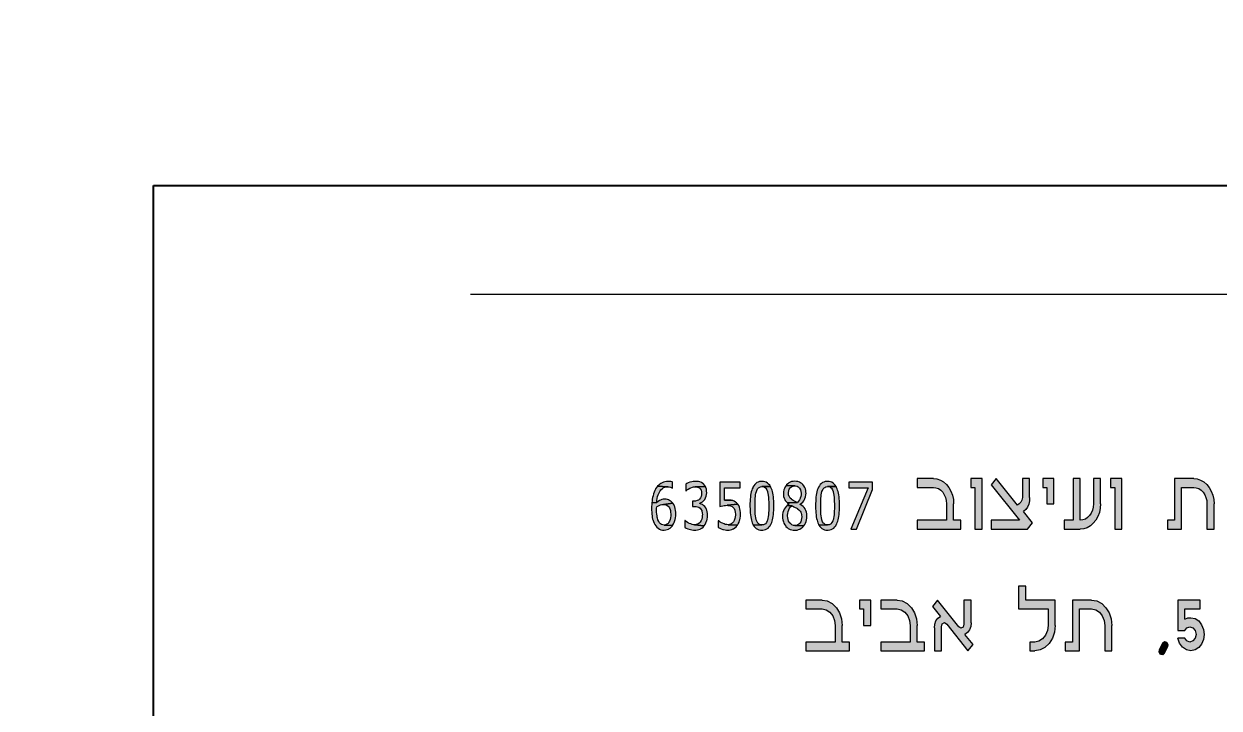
# Model space of a CAD drawing. Header units: millimetres. Extents: x 6676 to 14342, y 3639 to 5293.
# Drawn here: x 7566.7 to 7676, y 4637.3 to 4699.8 of the extents above; entities that cross this region are included whole.
import ezdxf

# ---------------------------------------------------------------- set-up
doc = ezdxf.new("R2010")
doc.units = ezdxf.units.MM
doc.layers.add('1 - bed panels', color=170, linetype='Continuous', lineweight=9)
doc.layers.add('A-VIEW-30', color=6, linetype='Continuous', lineweight=15)
doc.layers.add('A-dim-work', color=8, linetype='Continuous')
doc.layers.add('TEXT', color=14, linetype='Continuous')

# ---------------------------------------------------------------- blocks, each defined once
blk = doc.blocks.new('A$C70B91C7D')
at = {"layer": 'TEXT', "true_color": 0x311916}
for points in [[(0.5984, -0.5562), (0.5972, -0.5558), (0.5928, -0.5548), (0.5903, -0.5545), (0.5858, -0.5543), (0.585, -0.5543), (0.5803, -0.5546), (0.5758, -0.5553), (0.5716, -0.5565), (0.5676, -0.5581), (0.5638, -0.5601), (0.561, -0.562), (0.5574, -0.5651), (0.554, -0.5685), (0.5838, -0.5703), (0.5877, -0.5705), (0.5919, -0.5714), (0.594, -0.5721), (0.5978, -0.574), (0.5984, -0.574)], [(0.6928, -0.5655), (0.6894, -0.5618), (0.6874, -0.5602), (0.6835, -0.5577), (0.6794, -0.5559), (0.6753, -0.5548), (0.6709, -0.5542), (0.6661, -0.554), (0.6635, -0.5541), (0.6592, -0.5545), (0.6548, -0.5554), (0.6503, -0.5566), (0.6494, -0.5569), (0.6446, -0.5587), (0.6405, -0.5606), (0.6371, -0.5626), (0.6371, -0.5822), (0.6381, -0.5822), (0.639, -0.5814), (0.6428, -0.5784), (0.6448, -0.577), (0.649, -0.5745), (0.6526, -0.5728), (0.6569, -0.5713), (0.6605, -0.5705), (0.6649, -0.5701), (0.6955, -0.5697)], [(0.7986, -0.5569), (0.7378, -0.5569), (0.7378, -0.6283), (0.7386, -0.6281), (0.7426, -0.6271), (0.7475, -0.6261), (0.7509, -0.6255), (0.7553, -0.6251), (0.7597, -0.6249), (0.7912, -0.6216), (0.7879, -0.618), (0.7845, -0.6152), (0.7806, -0.6127), (0.7766, -0.6111), (0.7756, -0.6108), (0.7521, -0.61), (0.7521, -0.5732), (0.7986, -0.5732)], [(0.8757, -0.5569), (0.8718, -0.5554), (0.8674, -0.5544), (0.8627, -0.5541), (0.8606, -0.5541), (0.856, -0.5548), (0.8519, -0.556), (0.848, -0.5578), (0.8445, -0.5603), (0.8414, -0.5634), (0.8385, -0.5671), (0.836, -0.5714), (0.8354, -0.5727), (0.8339, -0.5764), (0.8325, -0.5804), (0.8313, -0.5849), (0.8302, -0.5897), (0.8293, -0.5948), (0.8286, -0.6004), (0.8281, -0.6063), (0.8276, -0.6126), (0.8274, -0.6193), (0.8273, -0.6264), (0.8273, -0.628), (0.8275, -0.6349), (0.8277, -0.6414), (0.8282, -0.6475), (0.8288, -0.6534), (0.8295, -0.6588), (0.8305, -0.6639), (0.8316, -0.6686), (0.8328, -0.673), (0.8343, -0.677), (0.8359, -0.6806), (0.8372, -0.6832), (0.8627, -0.683), (0.8602, -0.6829), (0.8559, -0.6816), (0.8524, -0.6791), (0.8509, -0.6775), (0.8482, -0.6734), (0.8462, -0.6681), (0.8459, -0.6669), (0.8447, -0.6619), (0.8437, -0.6564), (0.8432, -0.6507), (0.8431, -0.6489), (0.8428, -0.644), (0.8426, -0.6386), (0.8425, -0.6327), (0.8424, -0.6264), (0.8424, -0.6238), (0.8425, -0.6179), (0.8427, -0.6123), (0.8429, -0.607), (0.8432, -0.602), (0.8434, -0.5999), (0.8441, -0.5939), (0.8451, -0.5887), (0.8463, -0.5841), (0.8473, -0.5812), (0.8497, -0.5766), (0.8526, -0.5731), (0.8542, -0.5718), (0.8581, -0.57), (0.8627, -0.5695), (0.8883, -0.5694), (0.8857, -0.5654), (0.8827, -0.5619), (0.8794, -0.5591)], [(0.9809, -0.5605), (0.9773, -0.558), (0.9735, -0.5562), (0.9693, -0.5548), (0.9647, -0.554), (0.9599, -0.5537), (0.9552, -0.554), (0.9508, -0.5549), (0.9466, -0.5563), (0.9428, -0.5584), (0.9392, -0.561), (0.9359, -0.5641), (0.9342, -0.5661), (0.9598, -0.5674), (0.9623, -0.5676), (0.9667, -0.5685), (0.9705, -0.5706), (0.9737, -0.5737), (0.9742, -0.5744), (0.9767, -0.5788), (0.9781, -0.5837), (0.9786, -0.5892), (0.9785, -0.5939), (0.9777, -0.5993), (0.9763, -0.6042), (0.9762, -0.6047), (0.9741, -0.6089), (0.9713, -0.613), (0.9676, -0.617), (0.9384, -0.6176), (0.9425, -0.6209), (0.9425, -0.6215), (0.9414, -0.6222), (0.9375, -0.6252), (0.9515, -0.6262), (0.9529, -0.6269), (0.9571, -0.6291), (0.961, -0.631), (0.9641, -0.6326), (0.9677, -0.6348), (0.9679, -0.6349), (0.9724, -0.6384), (0.9758, -0.6418), (0.9781, -0.6451), (0.9792, -0.6476), (0.9803, -0.6526), (0.9807, -0.6586), (0.9804, -0.6639), (0.9794, -0.6692), (0.9776, -0.6738), (0.9751, -0.6778), (0.9725, -0.6805), (0.9688, -0.6829), (0.9647, -0.6844), (0.9601, -0.6848), (0.9864, -0.6858), (0.9893, -0.6818), (0.9918, -0.6774), (0.9936, -0.6727), (0.995, -0.6678), (0.9957, -0.6625), (0.996, -0.6569), (0.996, -0.6564), (0.9957, -0.6504), (0.9947, -0.6451), (0.9931, -0.6403), (0.991, -0.636), (0.9904, -0.6352), (0.9877, -0.6315), (0.9845, -0.6282), (0.9807, -0.6251), (0.9763, -0.6223), (0.9763, -0.6217), (0.9801, -0.619), (0.9835, -0.6157), (0.9864, -0.6118), (0.9889, -0.6075), (0.9902, -0.6046), (0.9919, -0.5994), (0.9929, -0.5942), (0.9933, -0.589), (0.9932, -0.587), (0.9926, -0.5815), (0.9915, -0.5765), (0.9897, -0.5718), (0.9873, -0.5675), (0.9842, -0.5636), (0.9841, -0.5635)], [(1.07, -0.5569), (1.066, -0.5554), (1.0617, -0.5544), (1.057, -0.5541), (1.0548, -0.5541), (1.0503, -0.5548), (1.0461, -0.556), (1.0423, -0.5578), (1.0388, -0.5603), (1.0356, -0.5634), (1.0328, -0.5671), (1.0303, -0.5714), (1.0297, -0.5727), (1.0281, -0.5764), (1.0267, -0.5804), (1.0255, -0.5849), (1.0245, -0.5897), (1.0236, -0.5948), (1.0228, -0.6004), (1.0223, -0.6063), (1.0219, -0.6126), (1.0216, -0.6193), (1.0216, -0.6264), (1.0216, -0.628), (1.0217, -0.6349), (1.022, -0.6414), (1.0224, -0.6475), (1.023, -0.6534), (1.0238, -0.6588), (1.0248, -0.6639), (1.0259, -0.6686), (1.0271, -0.673), (1.0286, -0.677), (1.0301, -0.6806), (1.0314, -0.6832), (1.057, -0.683), (1.0544, -0.6829), (1.0502, -0.6816), (1.0466, -0.6791), (1.0452, -0.6775), (1.0425, -0.6734), (1.0405, -0.6681), (1.0401, -0.6669), (1.0389, -0.6619), (1.038, -0.6564), (1.0374, -0.6507), (1.0373, -0.6489), (1.037, -0.644), (1.0369, -0.6386), (1.0367, -0.6327), (1.0367, -0.6264), (1.0367, -0.6238), (1.0367, -0.6179), (1.0369, -0.6123), (1.0372, -0.607), (1.0375, -0.602), (1.0377, -0.5999), (1.0384, -0.5939), (1.0393, -0.5887), (1.0405, -0.5841), (1.0416, -0.5812), (1.0439, -0.5766), (1.0469, -0.5731), (1.0485, -0.5718), (1.0524, -0.57), (1.057, -0.5695), (1.0825, -0.5694), (1.0799, -0.5654), (1.0769, -0.5619), (1.0736, -0.5591)], [(1.1903, -0.5569), (1.1199, -0.5569), (1.1199, -0.5732), (1.1772, -0.5732), (1.1264, -0.6955), (1.1423, -0.6955), (1.1903, -0.5777)], [(1.4003, -0.5556), (1.3909, -0.5502), (1.3807, -0.5467), (1.3703, -0.5456), (1.3223, -0.5456), (1.3223, -0.5718), (1.3703, -0.5718), (1.378, -0.5727), (1.3853, -0.5756), (1.3919, -0.5801), (1.3978, -0.5862), (1.4027, -0.5936), (1.4063, -0.602), (1.4084, -0.6111), (1.4092, -0.6205), (1.4092, -0.6693), (1.3223, -0.6693), (1.3223, -0.6955), (1.4512, -0.6955), (1.4512, -0.6693), (1.4302, -0.6693), (1.4302, -0.6205), (1.4294, -0.6076), (1.4267, -0.5949), (1.4223, -0.5831), (1.4161, -0.5724), (1.4088, -0.5631)], [(1.5143, -0.5456), (1.4813, -0.5456), (1.4813, -0.5718), (1.4932, -0.5718), (1.4932, -0.6955), (1.5143, -0.6955)], [(1.6552, -0.5456), (1.6342, -0.5456), (1.6342, -0.6018), (1.6322, -0.6092), (1.6289, -0.6155), (1.6245, -0.6207), (1.6193, -0.6244), (1.5563, -0.5456), (1.5412, -0.5644), (1.6253, -0.6693), (1.5412, -0.6693), (1.5412, -0.6955), (1.6492, -0.6955), (1.6642, -0.6768), (1.6372, -0.6431), (1.6438, -0.6375), (1.6492, -0.6302), (1.653, -0.6215), (1.655, -0.6119), (1.6552, -0.6018)], [(1.7273, -0.5456), (1.6941, -0.5456), (1.6941, -0.5718), (1.7062, -0.5718), (1.7062, -0.6205), (1.7273, -0.6205)], [(1.8651, -0.5456), (1.8441, -0.5456), (1.8441, -0.6205), (1.8435, -0.6302), (1.8412, -0.6392), (1.8375, -0.6477), (1.8327, -0.655), (1.8269, -0.6612), (1.8202, -0.6656), (1.8128, -0.6683), (1.8051, -0.6693), (1.8051, -0.5456), (1.7841, -0.5456), (1.7841, -0.6693), (1.7571, -0.6693), (1.7571, -0.6955), (1.8051, -0.6955), (1.8155, -0.6946), (1.8257, -0.6911), (1.8352, -0.6855), (1.8437, -0.678), (1.8512, -0.6687), (1.8572, -0.6581), (1.8616, -0.6462), (1.8643, -0.6336), (1.8651, -0.6205)], [(1.9281, -0.5456), (1.8951, -0.5456), (1.8951, -0.5718), (1.9071, -0.5718), (1.9071, -0.6955), (1.9281, -0.6955)], [(2.171, -0.5556), (2.1615, -0.5502), (2.1515, -0.5467), (2.1411, -0.5456), (2.084, -0.5456), (2.084, -0.6693), (2.063, -0.6693), (2.063, -0.6955), (2.105, -0.6955), (2.105, -0.5718), (2.1411, -0.5718), (2.1486, -0.5727), (2.1559, -0.5756), (2.1627, -0.5801), (2.1687, -0.5862), (2.1735, -0.5936), (2.1771, -0.602), (2.1793, -0.6111), (2.18, -0.6205), (2.18, -0.6955), (2.201, -0.6955), (2.201, -0.6205), (2.2001, -0.6076), (2.1974, -0.5949), (2.1929, -0.5831), (2.187, -0.5724), (2.1796, -0.5631)], [(0.5673, -0.5758), (0.5709, -0.5734), (0.5749, -0.5717), (0.5792, -0.5706), (0.5838, -0.5703), (0.554, -0.5685), (0.5509, -0.5723), (0.5482, -0.5766), (0.548, -0.577), (0.5457, -0.5814), (0.5437, -0.5861), (0.5419, -0.5911), (0.5404, -0.5964), (0.5391, -0.602), (0.5382, -0.6068), (0.5374, -0.612), (0.5368, -0.6174), (0.5514, -0.6166), (0.5519, -0.6108), (0.5527, -0.6048), (0.5539, -0.5993), (0.5554, -0.5942), (0.5571, -0.5897), (0.5591, -0.5856), (0.5615, -0.582), (0.564, -0.5789)], [(0.6983, -0.5775), (0.6969, -0.5726), (0.6955, -0.5697), (0.6649, -0.5701), (0.668, -0.5703), (0.6722, -0.571), (0.6746, -0.5719), (0.6785, -0.5744), (0.68, -0.5759), (0.6826, -0.5804), (0.6837, -0.5838), (0.6843, -0.5894), (0.6841, -0.5935), (0.683, -0.5987), (0.6809, -0.6031), (0.678, -0.6067), (0.6747, -0.6093), (0.6708, -0.6111), (0.6664, -0.6123), (0.6616, -0.6127), (0.6568, -0.6127), (0.6568, -0.6281), (0.6631, -0.6281), (0.6636, -0.6281), (0.6681, -0.6284), (0.6724, -0.6291), (0.676, -0.6305), (0.6797, -0.6331), (0.6823, -0.636), (0.6847, -0.6407), (0.6851, -0.642), (0.6861, -0.647), (0.6864, -0.6531), (0.6863, -0.6551), (0.6859, -0.6608), (0.6848, -0.6656), (0.683, -0.6702), (0.6803, -0.6746), (0.6801, -0.6749), (0.6767, -0.6782), (0.6727, -0.6805), (0.6722, -0.6806), (0.6678, -0.6819), (0.6635, -0.6823), (0.6918, -0.6854), (0.6946, -0.6812), (0.697, -0.6766), (0.699, -0.6716), (0.6993, -0.6706), (0.7005, -0.6655), (0.7012, -0.6601), (0.7015, -0.6544), (0.7013, -0.6492), (0.7006, -0.6438), (0.6994, -0.639), (0.6988, -0.6375), (0.6965, -0.6327), (0.6937, -0.6288), (0.6937, -0.6287), (0.6902, -0.6252), (0.6864, -0.6227), (0.6829, -0.6212), (0.6789, -0.6198), (0.6789, -0.6185), (0.6828, -0.617), (0.6866, -0.6147), (0.6901, -0.6115), (0.6933, -0.6075), (0.6935, -0.6073), (0.6961, -0.6028), (0.6979, -0.5981), (0.699, -0.5929), (0.6994, -0.5875), (0.6991, -0.5828)], [(0.8912, -0.5757), (0.8896, -0.5721), (0.8883, -0.5694), (0.8627, -0.5695), (0.8651, -0.5696), (0.8694, -0.5707), (0.873, -0.5731), (0.8743, -0.5746), (0.877, -0.5787), (0.8791, -0.5839), (0.8794, -0.585), (0.8806, -0.5898), (0.8815, -0.5953), (0.8822, -0.6014), (0.8824, -0.6037), (0.8827, -0.6088), (0.8829, -0.6142), (0.883, -0.62), (0.8831, -0.6262), (0.8831, -0.6293), (0.883, -0.6353), (0.8828, -0.6409), (0.8825, -0.6462), (0.8822, -0.6511), (0.882, -0.6526), (0.8813, -0.6585), (0.8803, -0.6639), (0.8791, -0.6684), (0.8782, -0.6711), (0.8759, -0.6758), (0.873, -0.6794), (0.8713, -0.6806), (0.8674, -0.6824), (0.8627, -0.683), (0.8372, -0.6832), (0.8398, -0.6872), (0.8428, -0.6906), (0.8461, -0.6934), (0.8497, -0.6956), (0.8537, -0.6972), (0.8581, -0.6981), (0.8627, -0.6984), (0.8651, -0.6983), (0.8696, -0.6977), (0.8737, -0.6965), (0.8776, -0.6946), (0.8811, -0.6921), (0.8842, -0.689), (0.8871, -0.6853), (0.8896, -0.6809), (0.8901, -0.6798), (0.8917, -0.6761), (0.893, -0.6721), (0.8942, -0.6676), (0.8953, -0.6628), (0.8962, -0.6576), (0.8969, -0.6521), (0.8975, -0.6462), (0.8979, -0.6399), (0.8981, -0.6332), (0.8982, -0.6262), (0.8982, -0.6248), (0.8981, -0.618), (0.8978, -0.6114), (0.8974, -0.6053), (0.8968, -0.5995), (0.896, -0.5941), (0.8951, -0.5889), (0.894, -0.5842), (0.8926, -0.5798)], [(0.9511, -0.5695), (0.9552, -0.5679), (0.9598, -0.5674), (0.9342, -0.5661), (0.9314, -0.5703), (0.9293, -0.5748), (0.9277, -0.5795), (0.9267, -0.5847), (0.9265, -0.5902), (0.9265, -0.5928), (0.9271, -0.5984), (0.9284, -0.6035), (0.9304, -0.6079), (0.932, -0.6105), (0.9349, -0.6141), (0.9384, -0.6176), (0.9676, -0.617), (0.9672, -0.6169), (0.9633, -0.615), (0.959, -0.6127), (0.9553, -0.6104), (0.9519, -0.6083), (0.9502, -0.607), (0.9466, -0.6035), (0.944, -0.5997), (0.9435, -0.5986), (0.9419, -0.5938), (0.9414, -0.5881), (0.9414, -0.5871), (0.9421, -0.5816), (0.9438, -0.5769), (0.9465, -0.573), (0.9475, -0.572)], [(1.0882, -0.5842), (1.0869, -0.5798), (1.0855, -0.5757), (1.0839, -0.5721), (1.0825, -0.5694), (1.057, -0.5695), (1.0593, -0.5696), (1.0637, -0.5707), (1.0672, -0.5731), (1.0686, -0.5746), (1.0712, -0.5787), (1.0733, -0.5839), (1.0737, -0.585), (1.0748, -0.5898), (1.0758, -0.5953), (1.0764, -0.6014), (1.0767, -0.6037), (1.0769, -0.6088), (1.0771, -0.6142), (1.0773, -0.62), (1.0774, -0.6262), (1.0773, -0.6293), (1.0773, -0.6353), (1.0771, -0.6409), (1.0768, -0.6462), (1.0764, -0.6511), (1.0763, -0.6526), (1.0756, -0.6585), (1.0746, -0.6639), (1.0734, -0.6684), (1.0725, -0.6711), (1.0701, -0.6758), (1.0672, -0.6794), (1.0655, -0.6806), (1.0616, -0.6824), (1.057, -0.683), (1.0314, -0.6832), (1.0341, -0.6872), (1.037, -0.6906), (1.0403, -0.6934), (1.044, -0.6956), (1.048, -0.6972), (1.0524, -0.6981), (1.057, -0.6984), (1.0593, -0.6983), (1.0638, -0.6977), (1.068, -0.6965), (1.0718, -0.6946), (1.0753, -0.6921), (1.0785, -0.689), (1.0813, -0.6853), (1.0838, -0.6809), (1.0843, -0.6798), (1.0859, -0.6761), (1.0873, -0.6721), (1.0885, -0.6676), (1.0896, -0.6628), (1.0904, -0.6576), (1.0912, -0.6521), (1.0917, -0.6462), (1.0922, -0.6399), (1.0924, -0.6332), (1.0925, -0.6262), (1.0925, -0.6248), (1.0923, -0.618), (1.092, -0.6114), (1.0916, -0.6053), (1.091, -0.5995), (1.0902, -0.5941), (1.0893, -0.5889)], [(0.5992, -0.6188), (0.5959, -0.6152), (0.5935, -0.6131), (0.5896, -0.6103), (0.5858, -0.6086), (0.5835, -0.6079), (0.5792, -0.6072), (0.5745, -0.607), (0.5707, -0.6072), (0.5663, -0.608), (0.5622, -0.6095), (0.5591, -0.6111), (0.5552, -0.6136), (0.5514, -0.6166), (0.5368, -0.6174), (0.5364, -0.6229), (0.5361, -0.6287), (0.5361, -0.6346), (0.5361, -0.6391), (0.5364, -0.6451), (0.5368, -0.6508), (0.5375, -0.6561), (0.5383, -0.6611), (0.5393, -0.6657), (0.5397, -0.6671), (0.5415, -0.6727), (0.5435, -0.6776), (0.5457, -0.682), (0.5484, -0.686), (0.5516, -0.6898), (0.5553, -0.6928), (0.5592, -0.6952), (0.5598, -0.6956), (0.5638, -0.6972), (0.5682, -0.6981), (0.5728, -0.6984), (0.5736, -0.6984), (0.5781, -0.6979), (0.5824, -0.6968), (0.5864, -0.6951), (0.5869, -0.6948), (0.5907, -0.6923), (0.5942, -0.6892), (0.5976, -0.6854), (0.5984, -0.6844), (0.5729, -0.6833), (0.5697, -0.6829), (0.5655, -0.6815), (0.5624, -0.6793), (0.559, -0.6753), (0.5571, -0.6724), (0.5551, -0.6678), (0.5533, -0.6619), (0.5531, -0.6608), (0.5522, -0.6562), (0.5515, -0.6509), (0.5511, -0.6451), (0.551, -0.6386), (0.5511, -0.6338), (0.5514, -0.6299), (0.553, -0.6286), (0.557, -0.6261), (0.561, -0.6242), (0.5624, -0.6237), (0.5668, -0.6226), (0.5712, -0.6223)], [(0.605, -0.6298), (0.6042, -0.6276), (0.602, -0.623), (0.5992, -0.6188), (0.5712, -0.6223), (0.5744, -0.6224), (0.5787, -0.6232), (0.5815, -0.6243), (0.5853, -0.6271), (0.5862, -0.6281), (0.5891, -0.6322), (0.5911, -0.637), (0.5919, -0.6399), (0.5926, -0.6452), (0.5929, -0.6513), (0.5928, -0.6558), (0.5922, -0.6618), (0.5911, -0.667), (0.5895, -0.6714), (0.5874, -0.6752), (0.5848, -0.6783), (0.5813, -0.6811), (0.5773, -0.6827), (0.5729, -0.6833), (0.5984, -0.6844), (0.601, -0.6802), (0.6033, -0.6756), (0.6052, -0.6703), (0.6061, -0.6669), (0.6072, -0.6617), (0.6078, -0.6563), (0.608, -0.6506), (0.6079, -0.6454), (0.6073, -0.6398), (0.6064, -0.6346)], [(0.7977, -0.6354), (0.7964, -0.631), (0.7962, -0.6305), (0.794, -0.6258), (0.7912, -0.6216), (0.7597, -0.6249), (0.7615, -0.625), (0.766, -0.6254), (0.7701, -0.6264), (0.7702, -0.6264), (0.7744, -0.6284), (0.7779, -0.6314), (0.7803, -0.6345), (0.7826, -0.6392), (0.7829, -0.6403), (0.7839, -0.6453), (0.7842, -0.6513), (0.7841, -0.6536), (0.7837, -0.6593), (0.7828, -0.6642), (0.7828, -0.6643), (0.7809, -0.6694), (0.7785, -0.6739), (0.7783, -0.6741), (0.7751, -0.6778), (0.7712, -0.6803), (0.7669, -0.6818), (0.7625, -0.6823), (0.79, -0.6841), (0.7927, -0.6799), (0.7949, -0.6752), (0.7968, -0.67), (0.7974, -0.6678), (0.7984, -0.6625), (0.7991, -0.6571), (0.7993, -0.6514), (0.7992, -0.6463), (0.7986, -0.6406)], [(0.9403, -0.6436), (0.942, -0.6387), (0.9424, -0.6379), (0.9448, -0.6335), (0.9478, -0.6296), (0.9515, -0.6262), (0.9375, -0.6252), (0.9341, -0.6285), (0.9311, -0.6323), (0.9286, -0.6365), (0.9286, -0.6366), (0.9265, -0.6414), (0.925, -0.6465), (0.924, -0.6518), (0.9238, -0.6573), (0.9238, -0.6574), (0.924, -0.6629), (0.9249, -0.6683), (0.9262, -0.6735), (0.928, -0.6782), (0.9304, -0.6827), (0.9333, -0.6868), (0.9336, -0.6872), (0.937, -0.6906), (0.9407, -0.6934), (0.9448, -0.6956), (0.9467, -0.6964), (0.9509, -0.6977), (0.9553, -0.6984), (0.9599, -0.6987), (0.9624, -0.6986), (0.9669, -0.6981), (0.9712, -0.6969), (0.9752, -0.6952), (0.9789, -0.6929), (0.9824, -0.6901), (0.9857, -0.6867), (0.9864, -0.6858), (0.9601, -0.6848), (0.9558, -0.6844), (0.9517, -0.6828), (0.9481, -0.6802), (0.9448, -0.6766), (0.9443, -0.6758), (0.9419, -0.6716), (0.9401, -0.6669), (0.9391, -0.6616), (0.9387, -0.6559), (0.9388, -0.6544), (0.9392, -0.6488)], [(0.6917, -0.6856), (0.6918, -0.6854), (0.6635, -0.6823), (0.6606, -0.6822), (0.6563, -0.6815), (0.652, -0.6802), (0.6477, -0.6784), (0.6466, -0.6779), (0.6422, -0.6754), (0.6383, -0.6728), (0.6352, -0.6702), (0.6341, -0.6702), (0.6341, -0.6899), (0.6352, -0.6905), (0.6389, -0.6925), (0.6432, -0.6943), (0.6478, -0.6959), (0.6513, -0.6968), (0.6556, -0.6977), (0.66, -0.6983), (0.6644, -0.6984), (0.6673, -0.6983), (0.6718, -0.6978), (0.676, -0.6967), (0.6799, -0.6952), (0.6809, -0.6947), (0.6848, -0.6923), (0.6885, -0.6892)], [(0.7864, -0.6885), (0.7895, -0.6848), (0.79, -0.6841), (0.7625, -0.6823), (0.7585, -0.6821), (0.7543, -0.6812), (0.7507, -0.68), (0.7463, -0.6782), (0.7431, -0.6767), (0.7392, -0.6744), (0.7378, -0.6735), (0.7343, -0.6708), (0.7332, -0.6708), (0.7332, -0.6905), (0.734, -0.691), (0.7378, -0.693), (0.742, -0.6947), (0.7466, -0.6962), (0.7491, -0.6968), (0.7535, -0.6977), (0.7579, -0.6983), (0.7623, -0.6984), (0.7653, -0.6983), (0.7697, -0.6977), (0.774, -0.6965), (0.7779, -0.6948), (0.7789, -0.6943), (0.7829, -0.6916)], [(1.7305, -0.9056), (1.6437, -0.9056), (1.6437, -0.8641), (1.6225, -0.8641), (1.6225, -0.9317), (1.7098, -0.9317), (1.7098, -0.9805), (1.7079, -0.9958), (1.7024, -1.0091), (1.6936, -1.02), (1.6827, -1.0269), (1.6709, -1.0294), (1.6556, -1.0294), (1.6556, -1.0555), (1.6709, -1.0555), (1.6862, -1.053), (1.7005, -1.0456), (1.7133, -1.0338), (1.7227, -1.018), (1.7286, -0.9998), (1.7305, -0.9805)], [(1.0706, -0.9154), (1.0563, -0.908), (1.0411, -0.9056), (0.9927, -0.9056), (0.9927, -0.9317), (1.0411, -0.9317), (1.0529, -0.9342), (1.0637, -0.9411), (1.0726, -0.9519), (1.078, -0.9657), (1.08, -0.9805), (1.08, -1.0294), (0.9927, -1.0294), (0.9927, -1.0555), (1.1219, -1.0555), (1.1219, -1.0294), (1.1007, -1.0294), (1.1007, -0.9805), (1.0988, -0.9613), (1.0928, -0.943), (1.0835, -0.9278)], [(1.1851, -0.9056), (1.152, -0.9056), (1.152, -0.9317), (1.1639, -0.9317), (1.1639, -0.9805), (1.1851, -0.9805)], [(1.2926, -0.9154), (1.2783, -0.908), (1.263, -0.9056), (1.2147, -0.9056), (1.2147, -0.9317), (1.263, -0.9317), (1.2748, -0.9342), (1.2857, -0.9411), (1.2946, -0.9519), (1.3, -0.9657), (1.302, -0.9805), (1.302, -1.0294), (1.2147, -1.0294), (1.2147, -1.0555), (1.3439, -1.0555), (1.3439, -1.0294), (1.3227, -1.0294), (1.3227, -0.9805), (1.3207, -0.9613), (1.3148, -0.943), (1.3054, -0.9278)], [(1.482, -0.9056), (1.4608, -0.9056), (1.4608, -0.9766), (1.4588, -0.9855), (1.4519, -0.9889), (1.446, -0.9845), (1.3828, -0.9056), (1.368, -0.9243), (1.3917, -0.9544), (1.3838, -0.9593), (1.3779, -0.9672), (1.3745, -0.9771), (1.374, -0.9879), (1.374, -1.0555), (1.3947, -1.0555), (1.3947, -0.9845), (1.3966, -0.9756), (1.4036, -0.9721), (1.41, -0.9766), (1.4726, -1.0555), (1.4879, -1.0367), (1.4637, -1.0067), (1.4716, -1.0017), (1.4775, -0.9938), (1.481, -0.984), (1.482, -0.9731)], [(1.8686, -0.9154), (1.8543, -0.908), (1.8386, -0.9056), (1.7818, -0.9056), (1.7818, -1.0294), (1.7606, -1.0294), (1.7606, -1.0555), (1.8026, -1.0555), (1.8026, -0.9317), (1.8386, -0.9317), (1.8509, -0.9342), (1.8617, -0.9411), (1.8701, -0.9519), (1.8755, -0.9657), (1.8775, -0.9805), (1.8775, -1.0555), (1.8987, -1.0555), (1.8987, -0.9805), (1.8968, -0.9613), (1.8908, -0.943), (1.881, -0.9278)], [(2.1596, -0.9056), (2.0935, -0.9056), (2.0935, -0.9953), (2.1147, -0.9953), (2.1207, -0.9874), (2.1295, -0.9845), (2.1384, -0.9874), (2.1453, -0.9953), (2.1478, -1.0067), (2.1453, -1.018), (2.1384, -1.0264), (2.1295, -1.0294), (2.1207, -1.0264), (2.1147, -1.018), (2.0935, -1.018), (2.099, -1.0333), (2.1078, -1.0451), (2.1197, -1.053), (2.1325, -1.0555), (2.1448, -1.053), (2.1557, -1.0461), (2.1641, -1.0353), (2.1695, -1.022), (2.1715, -1.0067), (2.1695, -0.9919), (2.1641, -0.9781), (2.1557, -0.9672), (2.1448, -0.9603), (2.1325, -0.9578), (2.1236, -0.9583), (2.1147, -0.9618), (2.1147, -0.9317), (2.1596, -0.9317)], [(2.0644, -1.0363), (2.0605, -1.0294), (2.0541, -1.0279), (2.0487, -1.0333), (2.0398, -1.052), (2.0388, -1.0599), (2.0427, -1.0668), (2.0491, -1.0678), (2.0546, -1.0629), (2.0635, -1.0441)]]:
    blk.add_hatch(color=19, dxfattribs=at).paths.add_polyline_path(points)
blk.add_hatch(color=19, dxfattribs=at).paths.add_polyline_path([(0.7671, -0.6095), (0.7622, -0.6093), (0.7619, -0.6093), (0.7574, -0.6095), (0.7566, -0.6096), (0.7521, -0.61), (0.7756, -0.6108), (0.7716, -0.61)], flags=17)
at = {"layer": 'TEXT', "color": 19, "true_color": 0x311916}
blk.add_line((0, 0), (4.3548, 0), dxfattribs=at)
for points in [[(0.5858, -0.5543), (0.585, -0.5543), (0.5803, -0.5546), (0.5758, -0.5553), (0.5716, -0.5565), (0.5676, -0.5581), (0.5638, -0.5601), (0.561, -0.562), (0.5574, -0.5651), (0.554, -0.5685), (0.5838, -0.5703), (0.5877, -0.5705), (0.5919, -0.5714), (0.594, -0.5721), (0.5978, -0.574), (0.5984, -0.574), (0.5984, -0.5562), (0.5972, -0.5558), (0.5928, -0.5548), (0.5903, -0.5545)], [(0.6661, -0.554), (0.6635, -0.5541), (0.6592, -0.5545), (0.6548, -0.5554), (0.6503, -0.5566), (0.6494, -0.5569), (0.6446, -0.5587), (0.6405, -0.5606), (0.6371, -0.5626), (0.6371, -0.5822), (0.6381, -0.5822), (0.639, -0.5814), (0.6428, -0.5784), (0.6448, -0.577), (0.649, -0.5745), (0.6526, -0.5728), (0.6569, -0.5713), (0.6605, -0.5705), (0.6649, -0.5701), (0.6955, -0.5697), (0.6928, -0.5655), (0.6894, -0.5618), (0.6874, -0.5602), (0.6835, -0.5577), (0.6793, -0.5558), (0.6792, -0.5558), (0.6753, -0.5548), (0.6709, -0.5542)], [(0.7986, -0.5569), (0.7378, -0.5569), (0.7378, -0.6283), (0.7386, -0.6281), (0.7426, -0.6271), (0.7475, -0.6261), (0.7509, -0.6255), (0.7553, -0.6251), (0.7597, -0.6249), (0.7912, -0.6216), (0.7879, -0.618), (0.7845, -0.6152), (0.7806, -0.6127), (0.7766, -0.6111), (0.7756, -0.6108), (0.7521, -0.61), (0.7521, -0.5732), (0.7986, -0.5732)], [(0.8627, -0.5541), (0.8606, -0.5541), (0.856, -0.5548), (0.8519, -0.556), (0.848, -0.5578), (0.8445, -0.5603), (0.8414, -0.5634), (0.8385, -0.5671), (0.836, -0.5714), (0.8354, -0.5727), (0.8339, -0.5764), (0.8325, -0.5804), (0.8313, -0.5849), (0.8302, -0.5897), (0.8293, -0.5948), (0.8286, -0.6004), (0.8281, -0.6063), (0.8276, -0.6126), (0.8274, -0.6193), (0.8273, -0.6264), (0.8273, -0.628), (0.8275, -0.6349), (0.8277, -0.6414), (0.8282, -0.6475), (0.8288, -0.6534), (0.8295, -0.6588), (0.8305, -0.6639), (0.8316, -0.6686), (0.8328, -0.673), (0.8343, -0.677), (0.8359, -0.6806), (0.8372, -0.6832), (0.8627, -0.683), (0.8602, -0.6829), (0.8559, -0.6816), (0.8524, -0.6791), (0.8509, -0.6775), (0.8482, -0.6734), (0.8462, -0.6681), (0.8459, -0.6669), (0.8447, -0.6619), (0.8437, -0.6564), (0.8432, -0.6507), (0.8431, -0.6489), (0.8428, -0.644), (0.8426, -0.6386), (0.8425, -0.6327), (0.8424, -0.6264), (0.8424, -0.6238), (0.8425, -0.6179), (0.8427, -0.6123), (0.8429, -0.607), (0.8432, -0.602), (0.8434, -0.5999), (0.8441, -0.5939), (0.8451, -0.5887), (0.8463, -0.5841), (0.8473, -0.5812), (0.8497, -0.5766), (0.8526, -0.5731), (0.8542, -0.5718), (0.8581, -0.57), (0.8627, -0.5695), (0.8883, -0.5694), (0.8857, -0.5654), (0.8827, -0.5619), (0.8794, -0.5591), (0.8757, -0.5569), (0.8718, -0.5554), (0.8674, -0.5544)], [(0.9599, -0.5537), (0.9599, -0.5537), (0.9552, -0.554), (0.9508, -0.5549), (0.9466, -0.5563), (0.9428, -0.5584), (0.9392, -0.561), (0.9359, -0.5641), (0.9342, -0.5661), (0.9598, -0.5674), (0.9623, -0.5676), (0.9667, -0.5685), (0.9705, -0.5706), (0.9737, -0.5737), (0.9742, -0.5744), (0.9767, -0.5788), (0.9781, -0.5837), (0.9786, -0.5892), (0.9785, -0.5939), (0.9777, -0.5993), (0.9763, -0.6042), (0.9762, -0.6047), (0.9741, -0.6089), (0.9713, -0.613), (0.9676, -0.617), (0.9384, -0.6176), (0.9425, -0.6209), (0.9425, -0.6215), (0.9414, -0.6222), (0.9375, -0.6252), (0.9515, -0.6262), (0.9529, -0.6269), (0.9571, -0.6291), (0.961, -0.631), (0.9641, -0.6326), (0.9677, -0.6348), (0.9679, -0.6349), (0.9724, -0.6384), (0.9758, -0.6418), (0.9781, -0.6451), (0.9792, -0.6476), (0.9803, -0.6526), (0.9807, -0.6586), (0.9804, -0.6639), (0.9794, -0.6692), (0.9776, -0.6738), (0.9751, -0.6778), (0.9725, -0.6805), (0.9688, -0.6829), (0.9647, -0.6844), (0.9601, -0.6848), (0.9864, -0.6858), (0.9893, -0.6818), (0.9918, -0.6774), (0.9936, -0.6727), (0.995, -0.6678), (0.9957, -0.6625), (0.996, -0.6569), (0.996, -0.6564), (0.9957, -0.6504), (0.9947, -0.6451), (0.9931, -0.6403), (0.991, -0.636), (0.9904, -0.6352), (0.9877, -0.6315), (0.9845, -0.6282), (0.9807, -0.6251), (0.9763, -0.6223), (0.9763, -0.6217), (0.9801, -0.619), (0.9835, -0.6157), (0.9864, -0.6118), (0.9889, -0.6075), (0.9902, -0.6046), (0.9919, -0.5994), (0.9929, -0.5942), (0.9933, -0.589), (0.9932, -0.587), (0.9926, -0.5815), (0.9915, -0.5765), (0.9897, -0.5718), (0.9873, -0.5675), (0.9842, -0.5636), (0.9841, -0.5635), (0.9809, -0.5605), (0.9773, -0.558), (0.9735, -0.5562), (0.9693, -0.5548), (0.9647, -0.554)], [(1.057, -0.5541), (1.0548, -0.5541), (1.0503, -0.5548), (1.0461, -0.556), (1.0423, -0.5578), (1.0388, -0.5603), (1.0356, -0.5634), (1.0328, -0.5671), (1.0303, -0.5714), (1.0297, -0.5727), (1.0281, -0.5764), (1.0267, -0.5804), (1.0255, -0.5849), (1.0245, -0.5897), (1.0236, -0.5948), (1.0228, -0.6004), (1.0223, -0.6063), (1.0219, -0.6126), (1.0216, -0.6193), (1.0216, -0.6264), (1.0216, -0.628), (1.0217, -0.6349), (1.022, -0.6414), (1.0224, -0.6475), (1.023, -0.6534), (1.0238, -0.6588), (1.0248, -0.6639), (1.0259, -0.6686), (1.0271, -0.673), (1.0286, -0.677), (1.0301, -0.6806), (1.0314, -0.6832), (1.057, -0.683), (1.0544, -0.6829), (1.0502, -0.6816), (1.0466, -0.6791), (1.0452, -0.6775), (1.0425, -0.6734), (1.0405, -0.6681), (1.0401, -0.6669), (1.0389, -0.6619), (1.038, -0.6564), (1.0374, -0.6507), (1.0373, -0.6489), (1.037, -0.644), (1.0369, -0.6386), (1.0367, -0.6327), (1.0367, -0.6264), (1.0367, -0.6238), (1.0367, -0.6179), (1.0369, -0.6123), (1.0372, -0.607), (1.0375, -0.602), (1.0377, -0.5999), (1.0384, -0.5939), (1.0393, -0.5887), (1.0405, -0.5841), (1.0416, -0.5812), (1.0439, -0.5766), (1.0469, -0.5731), (1.0485, -0.5718), (1.0524, -0.57), (1.057, -0.5695), (1.0825, -0.5694), (1.0799, -0.5654), (1.0769, -0.5619), (1.0736, -0.5591), (1.07, -0.5569), (1.066, -0.5554), (1.0617, -0.5544)], [(1.1903, -0.5569), (1.1199, -0.5569), (1.1199, -0.5732), (1.1772, -0.5732), (1.1264, -0.6955), (1.1423, -0.6955), (1.1903, -0.5777)], [(1.5143, -0.6955), (1.5143, -0.5456), (1.4813, -0.5456), (1.4813, -0.5718), (1.4932, -0.5718), (1.4932, -0.6955), (1.5143, -0.6955)], [(1.7273, -0.6205), (1.7273, -0.5456), (1.6941, -0.5456), (1.6941, -0.5718), (1.7062, -0.5718), (1.7062, -0.6205), (1.7273, -0.6205)], [(1.9281, -0.6955), (1.9281, -0.5456), (1.8951, -0.5456), (1.8951, -0.5718), (1.9071, -0.5718), (1.9071, -0.6955), (1.9281, -0.6955)], [(0.554, -0.5685), (0.5509, -0.5723), (0.5482, -0.5766), (0.548, -0.577), (0.5457, -0.5814), (0.5437, -0.5861), (0.5419, -0.5911), (0.5404, -0.5964), (0.5391, -0.602), (0.5382, -0.6068), (0.5374, -0.612), (0.5368, -0.6174), (0.5514, -0.6166), (0.5519, -0.6108), (0.5527, -0.6048), (0.5539, -0.5993), (0.5554, -0.5942), (0.5571, -0.5897), (0.5591, -0.5856), (0.5615, -0.582), (0.564, -0.5789), (0.5673, -0.5758), (0.5709, -0.5734), (0.5749, -0.5717), (0.5792, -0.5706), (0.5838, -0.5703)], [(0.6955, -0.5697), (0.6649, -0.5701), (0.668, -0.5703), (0.6722, -0.571), (0.6746, -0.5719), (0.6785, -0.5744), (0.68, -0.5759), (0.6826, -0.5804), (0.6837, -0.5838), (0.6843, -0.5894), (0.6841, -0.5935), (0.683, -0.5987), (0.6809, -0.6031), (0.678, -0.6067), (0.6747, -0.6093), (0.6708, -0.6111), (0.6664, -0.6123), (0.6616, -0.6127), (0.6568, -0.6127), (0.6568, -0.6281), (0.6631, -0.6281), (0.6636, -0.6281), (0.6681, -0.6284), (0.6724, -0.6291), (0.676, -0.6305), (0.6797, -0.6331), (0.6823, -0.636), (0.6847, -0.6407), (0.6851, -0.642), (0.6861, -0.647), (0.6864, -0.6531), (0.6863, -0.6551), (0.6859, -0.6608), (0.6848, -0.6656), (0.683, -0.6702), (0.6803, -0.6746), (0.6801, -0.6749), (0.6767, -0.6782), (0.6727, -0.6805), (0.6722, -0.6806), (0.6678, -0.6819), (0.6635, -0.6823), (0.6918, -0.6854), (0.6946, -0.6812), (0.697, -0.6766), (0.699, -0.6716), (0.6993, -0.6706), (0.7005, -0.6655), (0.7012, -0.6601), (0.7015, -0.6544), (0.7013, -0.6492), (0.7006, -0.6438), (0.6994, -0.639), (0.6988, -0.6375), (0.6965, -0.6327), (0.6937, -0.6288), (0.6937, -0.6287), (0.6902, -0.6252), (0.6864, -0.6227), (0.6829, -0.6212), (0.6789, -0.6198), (0.6789, -0.6185), (0.6828, -0.617), (0.6866, -0.6147), (0.6901, -0.6115), (0.6933, -0.6075), (0.6935, -0.6073), (0.6961, -0.6028), (0.6979, -0.5981), (0.699, -0.5929), (0.6994, -0.5875), (0.6991, -0.5828), (0.6983, -0.5775), (0.6969, -0.5726)], [(0.8883, -0.5694), (0.8627, -0.5695), (0.8651, -0.5696), (0.8694, -0.5707), (0.873, -0.5731), (0.8743, -0.5746), (0.877, -0.5787), (0.8791, -0.5839), (0.8794, -0.585), (0.8806, -0.5898), (0.8815, -0.5953), (0.8822, -0.6014), (0.8824, -0.6037), (0.8827, -0.6088), (0.8829, -0.6142), (0.883, -0.62), (0.8831, -0.6262), (0.8831, -0.6293), (0.883, -0.6353), (0.8828, -0.6409), (0.8825, -0.6462), (0.8822, -0.6511), (0.882, -0.6526), (0.8813, -0.6585), (0.8803, -0.6639), (0.8791, -0.6684), (0.8782, -0.6711), (0.8759, -0.6758), (0.873, -0.6794), (0.8713, -0.6806), (0.8674, -0.6824), (0.8627, -0.683), (0.8372, -0.6832), (0.8398, -0.6872), (0.8428, -0.6906), (0.8461, -0.6934), (0.8497, -0.6956), (0.8537, -0.6972), (0.8581, -0.6981), (0.8627, -0.6984), (0.8651, -0.6983), (0.8696, -0.6977), (0.8737, -0.6965), (0.8776, -0.6946), (0.8811, -0.6921), (0.8842, -0.689), (0.8871, -0.6853), (0.8896, -0.6809), (0.8901, -0.6798), (0.8917, -0.6761), (0.893, -0.6721), (0.8942, -0.6676), (0.8953, -0.6628), (0.8962, -0.6576), (0.8969, -0.6521), (0.8975, -0.6462), (0.8979, -0.6399), (0.8981, -0.6332), (0.8982, -0.6262), (0.8982, -0.6248), (0.8981, -0.618), (0.8978, -0.6114), (0.8974, -0.6053), (0.8968, -0.5995), (0.896, -0.5941), (0.8951, -0.5889), (0.894, -0.5842), (0.8926, -0.5798), (0.8912, -0.5757), (0.8896, -0.5721)], [(0.9342, -0.5661), (0.9314, -0.5703), (0.9293, -0.5748), (0.9277, -0.5795), (0.9267, -0.5847), (0.9265, -0.5902), (0.9265, -0.5928), (0.9271, -0.5984), (0.9284, -0.6035), (0.9304, -0.6079), (0.932, -0.6105), (0.9349, -0.6141), (0.9384, -0.6176), (0.9676, -0.617), (0.9672, -0.6169), (0.9633, -0.615), (0.959, -0.6127), (0.9553, -0.6104), (0.9519, -0.6083), (0.9502, -0.607), (0.9466, -0.6035), (0.944, -0.5997), (0.9435, -0.5986), (0.9419, -0.5938), (0.9414, -0.5881), (0.9414, -0.5871), (0.9421, -0.5816), (0.9438, -0.5769), (0.9465, -0.573), (0.9475, -0.572), (0.9511, -0.5695), (0.9552, -0.5679), (0.9598, -0.5674)], [(1.0825, -0.5694), (1.057, -0.5695), (1.0593, -0.5696), (1.0637, -0.5707), (1.0672, -0.5731), (1.0686, -0.5746), (1.0712, -0.5787), (1.0733, -0.5839), (1.0737, -0.585), (1.0748, -0.5898), (1.0758, -0.5953), (1.0764, -0.6014), (1.0767, -0.6037), (1.0769, -0.6088), (1.0771, -0.6142), (1.0773, -0.62), (1.0774, -0.6262), (1.0773, -0.6293), (1.0773, -0.6353), (1.0771, -0.6409), (1.0768, -0.6462), (1.0764, -0.6511), (1.0763, -0.6526), (1.0756, -0.6585), (1.0746, -0.6639), (1.0734, -0.6684), (1.0725, -0.6711), (1.0701, -0.6758), (1.0672, -0.6794), (1.0655, -0.6806), (1.0616, -0.6824), (1.057, -0.683), (1.0314, -0.6832), (1.0341, -0.6872), (1.037, -0.6906), (1.0403, -0.6934), (1.044, -0.6956), (1.048, -0.6972), (1.0524, -0.6981), (1.057, -0.6984), (1.0593, -0.6983), (1.0638, -0.6977), (1.068, -0.6965), (1.0718, -0.6946), (1.0753, -0.6921), (1.0785, -0.689), (1.0813, -0.6853), (1.0838, -0.6809), (1.0843, -0.6798), (1.0859, -0.6761), (1.0873, -0.6721), (1.0885, -0.6676), (1.0896, -0.6628), (1.0904, -0.6576), (1.0912, -0.6521), (1.0917, -0.6462), (1.0922, -0.6399), (1.0924, -0.6332), (1.0925, -0.6262), (1.0925, -0.6248), (1.0923, -0.618), (1.092, -0.6114), (1.0916, -0.6053), (1.091, -0.5995), (1.0902, -0.5941), (1.0893, -0.5889), (1.0882, -0.5842), (1.0869, -0.5798), (1.0855, -0.5757), (1.0839, -0.5721)], [(0.5745, -0.607), (0.5707, -0.6072), (0.5663, -0.608), (0.5622, -0.6095), (0.5591, -0.6111), (0.5552, -0.6136), (0.5514, -0.6166), (0.5368, -0.6174), (0.5364, -0.6229), (0.5361, -0.6287), (0.5361, -0.6346), (0.5361, -0.6391), (0.5364, -0.6451), (0.5368, -0.6508), (0.5375, -0.6561), (0.5383, -0.6611), (0.5393, -0.6657), (0.5397, -0.6671), (0.5415, -0.6727), (0.5435, -0.6776), (0.5457, -0.682), (0.5483, -0.6858), (0.5484, -0.686), (0.5516, -0.6898), (0.5553, -0.6928), (0.5592, -0.6952), (0.5598, -0.6956), (0.5638, -0.6972), (0.5682, -0.6981), (0.5728, -0.6984), (0.5736, -0.6984), (0.5781, -0.6979), (0.5824, -0.6968), (0.5864, -0.6951), (0.5869, -0.6948), (0.5907, -0.6923), (0.5942, -0.6892), (0.5976, -0.6854), (0.5984, -0.6844), (0.5729, -0.6833), (0.5697, -0.6829), (0.5655, -0.6815), (0.5624, -0.6793), (0.559, -0.6753), (0.5571, -0.6724), (0.5551, -0.6678), (0.5533, -0.6619), (0.5531, -0.6608), (0.5522, -0.6562), (0.5515, -0.6509), (0.5511, -0.6451), (0.551, -0.6386), (0.5511, -0.6338), (0.5514, -0.6299), (0.553, -0.6286), (0.557, -0.6261), (0.561, -0.6242), (0.5624, -0.6237), (0.5668, -0.6226), (0.5712, -0.6223), (0.5992, -0.6188), (0.5959, -0.6152), (0.5935, -0.6131), (0.5896, -0.6103), (0.5858, -0.6086), (0.5835, -0.6079), (0.5792, -0.6072)], [(0.5992, -0.6188), (0.5712, -0.6223), (0.5744, -0.6224), (0.5787, -0.6232), (0.5815, -0.6243), (0.5853, -0.6271), (0.5862, -0.6281), (0.5891, -0.6322), (0.5911, -0.637), (0.5919, -0.6399), (0.5926, -0.6452), (0.5929, -0.6513), (0.5928, -0.6558), (0.5922, -0.6618), (0.5911, -0.667), (0.5895, -0.6714), (0.5874, -0.6752), (0.5848, -0.6783), (0.5813, -0.6811), (0.5773, -0.6827), (0.5729, -0.6833), (0.5984, -0.6844), (0.601, -0.6802), (0.6033, -0.6756), (0.6052, -0.6703), (0.6061, -0.6669), (0.6072, -0.6617), (0.6078, -0.6563), (0.608, -0.6506), (0.6079, -0.6454), (0.6073, -0.6398), (0.6064, -0.6346), (0.605, -0.6298), (0.6042, -0.6276), (0.602, -0.623)], [(0.7622, -0.6093), (0.7619, -0.6093), (0.7574, -0.6095), (0.7566, -0.6096), (0.7521, -0.61), (0.7756, -0.6108), (0.7716, -0.61), (0.7671, -0.6095)], [(0.7912, -0.6216), (0.7597, -0.6249), (0.7615, -0.625), (0.766, -0.6254), (0.7701, -0.6264), (0.7702, -0.6264), (0.7744, -0.6284), (0.7779, -0.6314), (0.7803, -0.6345), (0.7826, -0.6392), (0.7829, -0.6403), (0.7839, -0.6453), (0.7842, -0.6513), (0.7841, -0.6536), (0.7837, -0.6593), (0.7828, -0.6642), (0.7828, -0.6643), (0.7809, -0.6694), (0.7785, -0.6739), (0.7783, -0.6741), (0.7751, -0.6778), (0.7712, -0.6802), (0.7711, -0.6803), (0.7669, -0.6818), (0.7625, -0.6823), (0.79, -0.6841), (0.7927, -0.6799), (0.7949, -0.6752), (0.7968, -0.67), (0.7974, -0.6678), (0.7984, -0.6625), (0.7991, -0.6571), (0.7993, -0.6514), (0.7992, -0.6463), (0.7986, -0.6406), (0.7977, -0.6354), (0.7964, -0.631), (0.7962, -0.6305), (0.794, -0.6258)], [(0.9375, -0.6252), (0.9341, -0.6285), (0.9311, -0.6323), (0.9286, -0.6365), (0.9286, -0.6366), (0.9265, -0.6414), (0.925, -0.6465), (0.924, -0.6518), (0.9238, -0.6573), (0.9238, -0.6574), (0.924, -0.6629), (0.9249, -0.6683), (0.9262, -0.6735), (0.928, -0.6782), (0.9304, -0.6827), (0.9333, -0.6868), (0.9336, -0.6872), (0.937, -0.6906), (0.9407, -0.6934), (0.9448, -0.6956), (0.9467, -0.6964), (0.9509, -0.6977), (0.9553, -0.6984), (0.9599, -0.6987), (0.9624, -0.6986), (0.9669, -0.6981), (0.9712, -0.6969), (0.9752, -0.6952), (0.9789, -0.6929), (0.9824, -0.6901), (0.9857, -0.6867), (0.9864, -0.6858), (0.9601, -0.6848), (0.9558, -0.6844), (0.9517, -0.6828), (0.9481, -0.6802), (0.9448, -0.6766), (0.9443, -0.6758), (0.9419, -0.6716), (0.9401, -0.6669), (0.9391, -0.6616), (0.9387, -0.6559), (0.9388, -0.6544), (0.9392, -0.6488), (0.9403, -0.6436), (0.942, -0.6387), (0.9424, -0.6379), (0.9448, -0.6335), (0.9478, -0.6296), (0.9515, -0.6262)], [(0.6352, -0.6702), (0.6341, -0.6702), (0.6341, -0.6899), (0.6352, -0.6905), (0.6389, -0.6925), (0.6432, -0.6943), (0.6478, -0.6959), (0.6513, -0.6968), (0.6556, -0.6977), (0.66, -0.6983), (0.6644, -0.6984), (0.6673, -0.6983), (0.6718, -0.6978), (0.676, -0.6967), (0.6799, -0.6952), (0.6809, -0.6947), (0.6848, -0.6923), (0.6885, -0.6892), (0.6917, -0.6856), (0.6918, -0.6854), (0.6635, -0.6823), (0.6606, -0.6822), (0.6563, -0.6815), (0.652, -0.6802), (0.6477, -0.6784), (0.6466, -0.6779), (0.6422, -0.6754), (0.6383, -0.6728)], [(0.7343, -0.6708), (0.7332, -0.6708), (0.7332, -0.6905), (0.734, -0.691), (0.7378, -0.693), (0.742, -0.6947), (0.7466, -0.6962), (0.7491, -0.6968), (0.7535, -0.6977), (0.7579, -0.6983), (0.7623, -0.6984), (0.7653, -0.6983), (0.7697, -0.6977), (0.774, -0.6965), (0.7779, -0.6948), (0.7789, -0.6943), (0.7829, -0.6916), (0.7864, -0.6885), (0.7895, -0.6848), (0.79, -0.6841), (0.7625, -0.6823), (0.7585, -0.6821), (0.7543, -0.6812), (0.7507, -0.68), (0.7463, -0.6782), (0.7431, -0.6767), (0.7392, -0.6744), (0.7378, -0.6735)], [(1.1851, -0.9805), (1.1851, -0.9056), (1.152, -0.9056), (1.152, -0.9317), (1.1639, -0.9317), (1.1639, -0.9805), (1.1851, -0.9805)]]:
    blk.add_lwpolyline(points, close=True, dxfattribs=at)
for points in [[(1.3703, -0.5456), (1.3223, -0.5456), (1.3223, -0.5718), (1.3703, -0.5718), (1.378, -0.5727), (1.3853, -0.5756), (1.3919, -0.5801), (1.3978, -0.5862), (1.4027, -0.5936), (1.4063, -0.602), (1.4084, -0.6111), (1.4092, -0.6205), (1.4092, -0.6693), (1.3223, -0.6693), (1.3223, -0.6955), (1.4512, -0.6955)], [(1.3703, -0.5456), (1.3807, -0.5467), (1.3909, -0.5502), (1.4003, -0.5556), (1.4088, -0.5631), (1.4161, -0.5724), (1.4223, -0.5831), (1.4267, -0.5949), (1.4294, -0.6076), (1.4302, -0.6205)], [(1.6552, -0.6018), (1.6552, -0.5456), (1.6342, -0.5456), (1.6342, -0.6018), (1.6322, -0.6092), (1.6289, -0.6155), (1.6245, -0.6207), (1.6193, -0.6244), (1.5563, -0.5456), (1.5412, -0.5644), (1.6253, -0.6693), (1.5412, -0.6693), (1.5412, -0.6955), (1.6492, -0.6955), (1.6642, -0.6768)], [(1.8651, -0.6205), (1.8651, -0.5456), (1.8441, -0.5456), (1.8441, -0.6205), (1.8435, -0.6302), (1.8412, -0.6392), (1.8375, -0.6477), (1.8327, -0.655), (1.8269, -0.6612), (1.8202, -0.6656), (1.8128, -0.6683), (1.8051, -0.6693), (1.8051, -0.5456), (1.7841, -0.5456), (1.7841, -0.6693), (1.7571, -0.6693), (1.7571, -0.6955), (1.8051, -0.6955)], [(2.1411, -0.5456), (2.084, -0.5456), (2.084, -0.6693), (2.063, -0.6693), (2.063, -0.6955), (2.105, -0.6955), (2.105, -0.5718), (2.1411, -0.5718), (2.1486, -0.5727), (2.1559, -0.5756), (2.1627, -0.5801), (2.1687, -0.5862), (2.1735, -0.5936), (2.1771, -0.602), (2.1793, -0.6111), (2.18, -0.6205), (2.18, -0.6955), (2.201, -0.6955)], [(2.1411, -0.5456), (2.1515, -0.5467), (2.1615, -0.5502), (2.171, -0.5556), (2.1796, -0.5631), (2.187, -0.5724), (2.1929, -0.5831), (2.1974, -0.5949), (2.2001, -0.6076), (2.201, -0.6205)], [(1.4512, -0.6955), (1.4512, -0.6693), (1.4302, -0.6693), (1.4302, -0.6205)], [(1.6552, -0.6018), (1.655, -0.6119), (1.653, -0.6215), (1.6492, -0.6302), (1.6438, -0.6375), (1.6372, -0.6431)], [(1.8651, -0.6205), (1.8643, -0.6336), (1.8616, -0.6462), (1.8572, -0.6581), (1.8512, -0.6687), (1.8437, -0.678), (1.8352, -0.6855), (1.8257, -0.6911), (1.8155, -0.6946), (1.8051, -0.6955)], [(2.201, -0.6955), (2.201, -0.6205)], [(1.6642, -0.6768), (1.6372, -0.6431)], [(1.7305, -0.9805), (1.7305, -0.9056), (1.6437, -0.9056), (1.6437, -0.8641), (1.6225, -0.8641), (1.6225, -0.9317), (1.7098, -0.9317), (1.7098, -0.9805), (1.7079, -0.9958), (1.7024, -1.0091), (1.6936, -1.02), (1.6827, -1.0269), (1.6709, -1.0294), (1.6556, -1.0294), (1.6556, -1.0555), (1.6709, -1.0555)], [(1.0411, -0.9056), (0.9927, -0.9056), (0.9927, -0.9317), (1.0411, -0.9317), (1.0529, -0.9342), (1.0637, -0.9411), (1.0726, -0.9519), (1.078, -0.9657), (1.08, -0.9805), (1.08, -1.0294), (0.9927, -1.0294), (0.9927, -1.0555), (1.1219, -1.0555)], [(1.0411, -0.9056), (1.0563, -0.908), (1.0706, -0.9154), (1.0835, -0.9278), (1.0928, -0.943), (1.0988, -0.9613), (1.1007, -0.9805)], [(1.263, -0.9056), (1.2147, -0.9056), (1.2147, -0.9317), (1.263, -0.9317), (1.2748, -0.9342), (1.2857, -0.9411), (1.2946, -0.9519), (1.3, -0.9657), (1.302, -0.9805), (1.302, -1.0294), (1.2147, -1.0294), (1.2147, -1.0555), (1.3439, -1.0555)], [(1.263, -0.9056), (1.2783, -0.908), (1.2926, -0.9154), (1.3054, -0.9278), (1.3148, -0.943), (1.3207, -0.9613), (1.3227, -0.9805)], [(1.482, -0.9731), (1.482, -0.9056), (1.4608, -0.9056), (1.4608, -0.9766), (1.4588, -0.9855), (1.4519, -0.9889), (1.446, -0.9845), (1.3828, -0.9056), (1.368, -0.9243), (1.3917, -0.9544)], [(1.8386, -0.9056), (1.7818, -0.9056), (1.7818, -1.0294), (1.7606, -1.0294), (1.7606, -1.0555), (1.8026, -1.0555), (1.8026, -0.9317), (1.8386, -0.9317), (1.8509, -0.9342), (1.8617, -0.9411), (1.8701, -0.9519), (1.8755, -0.9657), (1.8775, -0.9805), (1.8775, -1.0555), (1.8987, -1.0555)], [(1.8386, -0.9056), (1.8543, -0.908), (1.8686, -0.9154), (1.881, -0.9278), (1.8908, -0.943), (1.8968, -0.9613), (1.8987, -0.9805)], [(2.1147, -0.9618), (2.1147, -0.9317), (2.1596, -0.9317), (2.1596, -0.9056), (2.0935, -0.9056), (2.0935, -0.9953), (2.1147, -0.9953), (2.1207, -0.9874), (2.1295, -0.9845), (2.1384, -0.9874), (2.1453, -0.9953), (2.1478, -1.0067), (2.1453, -1.018), (2.1384, -1.0264), (2.1295, -1.0294), (2.1207, -1.0264), (2.1147, -1.018), (2.0935, -1.018)], [(1.374, -0.9879), (1.3745, -0.9771), (1.3779, -0.9672), (1.3838, -0.9593), (1.3917, -0.9544)], [(1.1219, -1.0555), (1.1219, -1.0294), (1.1007, -1.0294), (1.1007, -0.9805)], [(1.3439, -1.0555), (1.3439, -1.0294), (1.3227, -1.0294), (1.3227, -0.9805)], [(1.374, -0.9879), (1.374, -1.0555), (1.3947, -1.0555), (1.3947, -0.9845), (1.3966, -0.9756), (1.4036, -0.9721), (1.41, -0.9766), (1.4726, -1.0555), (1.4879, -1.0367)], [(1.482, -0.9731), (1.481, -0.984), (1.4775, -0.9938), (1.4716, -1.0017), (1.4637, -1.0067)], [(1.7305, -0.9805), (1.7286, -0.9998), (1.7227, -1.018), (1.7133, -1.0338), (1.7005, -1.0456), (1.6862, -1.053), (1.6709, -1.0555)], [(1.8987, -1.0555), (1.8987, -0.9805)], [(2.1147, -0.9618), (2.1236, -0.9583), (2.1325, -0.9578)], [(2.1325, -0.9578), (2.1448, -0.9603), (2.1557, -0.9672), (2.1641, -0.9781), (2.1695, -0.9919), (2.1715, -1.0067)], [(1.4879, -1.0367), (1.4637, -1.0067)], [(2.1325, -1.0555), (2.1197, -1.053), (2.1078, -1.0451), (2.099, -1.0333), (2.0935, -1.018)], [(2.1715, -1.0067), (2.1695, -1.022), (2.1641, -1.0353), (2.1557, -1.0461), (2.1448, -1.053), (2.1325, -1.0555)], [(2.0546, -1.0629), (2.0491, -1.0678), (2.0427, -1.0668), (2.0388, -1.0599), (2.0398, -1.052)], [(2.0487, -1.0333), (2.0398, -1.052)], [(2.0487, -1.0333), (2.0541, -1.0279), (2.0605, -1.0294), (2.0644, -1.0363), (2.0635, -1.0441)], [(2.0546, -1.0629), (2.0635, -1.0441)]]:
    blk.add_lwpolyline(points, dxfattribs=at)
blk = doc.blocks.new('det2')
at = {"layer": '1 - bed panels', "true_color": 0xc2c2c2}
h = blk.add_hatch(dxfattribs=at)
h.set_pattern_fill('LINE', color=9, scale=1.575, angle=-90)
h.set_pattern_definition([(270, (-7406.43, -5143.807), (5.000625, -2e-15), [])])
edge = h.paths.add_edge_path()
edge.add_arc((3.66, 8.761), 9.495, 98.1319, 262.4282)
edge.add_line((2.409, -0.651), (2.317, 18.161))
edge = h.paths.add_edge_path()
edge.add_arc((-158.699, -60.602), 2, 360, 360.1896)
edge.add_line((-156.699, -60.595), (-156.699, -60.602))

msp = doc.modelspace()

# ---------------------------------------------------------------- linework, layer by layer
at = {"layer": 'A-dim-work', "color": 6, "lineweight": 40, "ltscale": 20}
msp.add_lwpolyline([(7578.593, 4685.065), (7845.121, 4685.065), (7845.121, 4570.166), (7578.593, 4570.166)], close=True, dxfattribs=at)

# ---------------------------------------------------------------- block references
at = {"layer": 'A-dim-work', "xscale": 10, "yscale": 10, "zscale": 10}
msp.add_blockref('det2', (8242.848, 4669.852), dxfattribs=at)
at = {"layer": 'A-VIEW-30', "lineweight": 40, "xscale": 30.87765168342476, "yscale": 30.87765168342476, "zscale": 30.87765168342476}
msp.add_blockref('A$C70B91C7D', (7607.562, 4675.132), dxfattribs=at)

doc.saveas('drawing.dxf')
